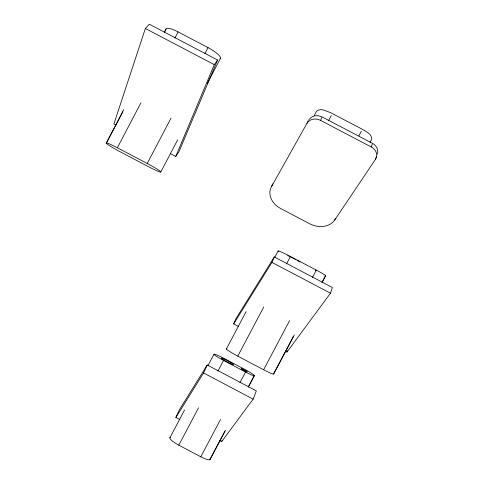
<?xml version="1.0" encoding="UTF-8"?>
<svg xmlns="http://www.w3.org/2000/svg" width="484" height="484" viewBox="0 0 484 484"><rect width="100%" height="100%" fill="white"/><g stroke="black" fill="none" stroke-linecap="round" stroke-linejoin="round"><path stroke-width="0.73" d="M377.459 154.245C378.663 149.992 376.461 145.242 372.468 143.349L322.102 116.934L318.381 115.737L314.588 115.876M371.403 139.979C372.995 134.419 365.892 131.539 362.153 129.18L330.747 112.742L323.711 110.049L320.68 109.584L317.407 110.431L316.336 111.598L313.88 116.263M170.428 153.658L175.746 156.453L179.026 151.553L217.6 60.028L149.284 24.2L145.357 28.489L113.922 123.946L115.912 124.999M285.639 351.336L286.976 352.043L330.475 293.201L332.381 287.514L274.295 256.95L236.065 318.526L233.645 323.929L238.309 326.385M272.825 183.859L271.415 186.757A19.106 15.186 22.9 0 0 280.684 208.525L309.724 223.789A19.197 15.125 19.4 0 0 334.716 220.02L375.475 159.345L376.479 156.338M375.475 159.345A10.46 8.803 13.1 0 0 371.288 146.985L372.329 144.02M334.716 220.02L335.164 218.798M286.976 352.043L287.484 350.64M219.669 440.567L221.66 441.614L253.144 399.131L256.32 390.878L207.231 364.972L179.503 409.627L175.873 417.42L179.854 419.525M221.66 441.614L222.198 440.283M175.746 156.453L214.297 64.644L217.6 60.028M233.645 323.929L271.935 262.395L274.295 256.95M271.415 186.757L306.941 123.39A10.333 8.887 21.3 0 1 320.553 120.377L321.848 117.545M175.873 417.42L203.57 372.964L207.231 364.972M306.941 123.39L308.284 120.564M106.238 143.046L123.71 109.705M164.245 32.355L165.988 29.022M106.365 143.276L114.43 127.885M115.132 126.548L122.845 111.828M164.566 32.198L165.619 30.189M117.37 147.771L147.233 163.477A14.314 1.119 28.3 0 1 160.809 171.893A14.314 1.119 28.3 0 1 149.235 167.077L120.425 151.922A14.387 1.107 28.5 0 1 106.335 143.24A14.387 1.107 28.5 0 1 117.37 147.771L140.892 102.904M174.942 37.952L178.1 31.926L208.041 47.626A14.345 3.418 29.4 0 1 220.075 58.891M147.233 163.477L170.997 118.205M204.901 53.615L208.041 47.626M160.827 171.923L177.701 139.797M207.225 83.587L220.577 58.153M328.467 120.831L331.268 115.525M169.848 437.869L184.561 409.996M208.029 365.535L213.982 354.252M226.373 348.988L246.108 311.617M274.646 257.561L278.167 250.887M210.038 458.79A10.581 2.22 29.2 0 1 200.787 456.793L178.808 445.171L198.537 407.8M217.915 371.101L223.554 360.429A10.563 0.98 28.2 0 1 213.982 354.27A10.563 0.98 28.2 0 1 223.039 357.936L244.487 369.25A10.594 0.98 28.4 0 1 254.348 375.566L248.377 386.831M293.352 336.513L273.581 373.884A12.421 0.98 28.4 0 1 263.611 369.758L237.789 356.139L263.756 306.983M286.57 263.798L290.43 256.49L316.306 270.108A12.439 0.732 27.3 0 1 325.139 275.711M358.856 135.919L361.306 131.279M200.787 456.793L220.541 419.422M239.937 382.723L245.576 372.051A10.594 0.98 28.4 0 0 254.348 375.566M370.06 142.326L371.119 140.33M210.129 459.171L224.866 431.292M210.062 459.461L225.526 430.209M248.377 387L254.348 375.693M263.611 369.758L289.607 320.596M312.446 277.417L316.306 270.108M321.951 282.456L325.484 275.777M273.629 374.059L294.363 334.868M322.12 282.396L325.635 275.753M308.931 119.59L311.297 117.328L313.408 116.22M145.357 28.489L214.297 64.644M320.553 120.377L371.288 146.985M271.935 262.395L330.475 293.201M223.554 360.429L245.576 372.051M203.57 372.964L253.144 399.131M315.29 270.126L315.677 270.344M165.97 29.518A14.429 3.394 30 0 1 178.1 31.926M178.808 445.171A10.545 2.226 28.8 0 1 170.725 437.373M278.554 251.408A12.384 0.732 27.4 0 1 290.43 256.49M237.789 356.139A12.366 0.986 28.2 0 1 226.657 348.843M287.678 255.691A8.022 0.478 27.4 0 1 287.907 255.782M288.724 256.121A8.022 0.478 27.4 0 1 289.039 256.26M289.728 256.574A8.022 0.478 27.4 0 1 290.104 256.75M290.491 256.931A8.022 0.478 27.4 0 1 291.308 257.325M291.731 257.53A8.022 0.478 27.4 0 1 292.167 257.742M292.602 257.966A8.022 0.478 27.4 0 1 293.05 258.19M293.504 258.42A8.022 0.478 27.4 0 1 293.951 258.65M294.405 258.886A8.022 0.478 27.4 0 1 294.853 259.122M295.3 259.357A8.022 0.478 27.4 0 1 295.742 259.593M297.019 260.283A8.022 0.478 27.4 0 1 298.531 261.142M298.87 261.336A8.022 0.478 27.4 0 1 299.185 261.523M299.753 261.874A8.022 0.478 27.4 0 1 300.001 262.032M242.551 369.655A3.43 0.315 28.4 0 0 247.239 371.887A3.43 0.315 28.4 0 0 242.883 369.213A3.43 0.315 28.4 0 0 242.551 369.655M223.995 360.12A6.843 0.635 28.3 0 0 233.451 364.615A6.843 0.635 28.3 0 0 224.866 359.34A6.843 0.635 28.3 0 0 223.995 360.12"/></g></svg>
